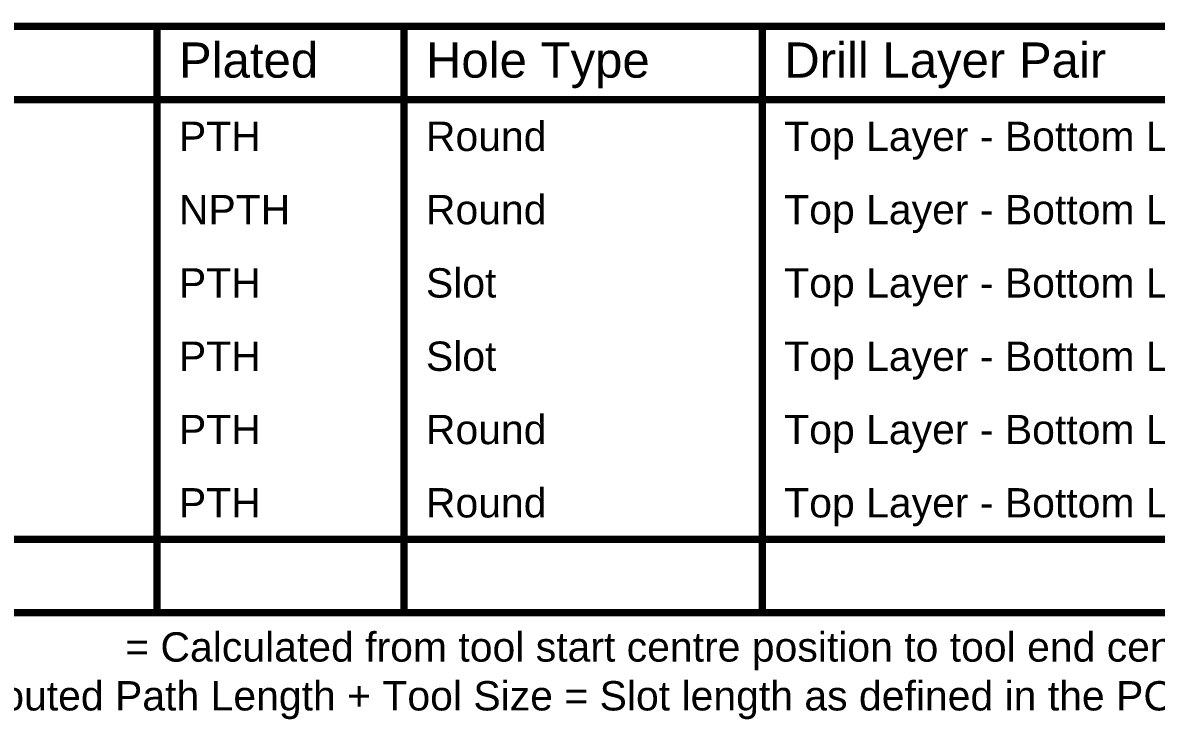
# Model space of a CAD drawing. Header units: inches. Extents: x -1 to 351, y 0 to 83.
# Drawn here: x 50.2 to 109.2, y 47 to 83.2 of the extents above; entities that cross this region are included whole.
import ezdxf

# ---------------------------------------------------------------- set-up
doc = ezdxf.new("R2010")
doc.units = ezdxf.units.IN
doc.layers.add('Drill Drawing', color=1, linetype='Continuous')
doc.styles.add('Arial', font='', dxfattribs={"height": 0.2})
doc.styles.get('Arial').set_extended_font_data('Arial')

msp = doc.modelspace()

# ---------------------------------------------------------------- linework, layer by layer
at = {"layer": 'Drill Drawing', "const_width": 0.381}
for points in [[(-0.978, 83.057), (351.271, 83.057)], [(57.198, 52.577), (57.198, 83.057)], [(70.047, 52.577), (70.047, 83.057)], [(88.686, 52.577), (88.686, 83.057)], [(-0.978, 79.247), (351.271, 79.247)], [(-0.978, 56.387), (351.271, 56.387)], [(-0.978, 52.577), (351.271, 52.577)]]:
    msp.add_lwpolyline(points, dxfattribs=at)
at = {"layer": 'Drill Drawing', "const_width": 0.191}
for points in [[(57.103, 83.057, 1), (57.293, 83.057, 1)], [(69.952, 83.057, 1), (70.142, 83.057, 1)], [(88.59, 83.057, 1), (88.781, 83.057, 1)], [(57.103, 52.577, 1), (57.293, 52.577, 1)], [(69.952, 52.577, 1), (70.142, 52.577, 1)], [(88.59, 52.577, 1), (88.781, 52.577, 1)]]:
    msp.add_lwpolyline(points, format="xyb", close=True, dxfattribs=at)

# ---------------------------------------------------------------- texts
at = {"layer": 'Drill Drawing', "style": 'Arial'}
for s, height, p in [('Plated', 1.8288, (58.341, 80.39)), ('Hole Type', 1.8288, (71.19, 80.39)), ('Drill Layer Pair', 1.8288, (89.829, 80.39)), ('PTH', 1.524, (58.341, 76.58)), ('Round', 1.524, (71.19, 76.58)), ('Top Layer - Bottom Layer', 1.524, (89.829, 76.58)), ('Round', 1.524, (71.19, 72.77)), ('NPTH', 1.524, (58.341, 72.77)), ('Top Layer - Bottom Layer', 1.524, (89.829, 72.77)), ('PTH', 1.524, (58.341, 68.96)), ('Slot', 1.524, (71.19, 68.96)), ('Top Layer - Bottom Layer', 1.524, (89.829, 68.96)), ('PTH', 1.524, (58.341, 65.15)), ('Slot', 1.524, (71.19, 65.15)), ('Top Layer - Bottom Layer', 1.524, (89.829, 65.15)), ('PTH', 1.524, (58.341, 61.34)), ('Round', 1.524, (71.19, 61.34)), ('Top Layer - Bottom Layer', 1.524, (89.829, 61.34)), ('PTH', 1.524, (58.341, 57.53)), ('Round', 1.524, (71.19, 57.53)), ('Top Layer - Bottom Layer', 1.524, (89.829, 57.53)), ('= Calculated from tool start centre position to tool end centre position.', 1.524, (55.546, 50.037)), (' = Routed Path Length + Tool Size = Slot length as defined in the PCB layout', 1.524, (45.136, 47.498))]:
    msp.add_text(s, height=height, dxfattribs=at).set_placement(p)

doc.saveas('drawing.dxf')
